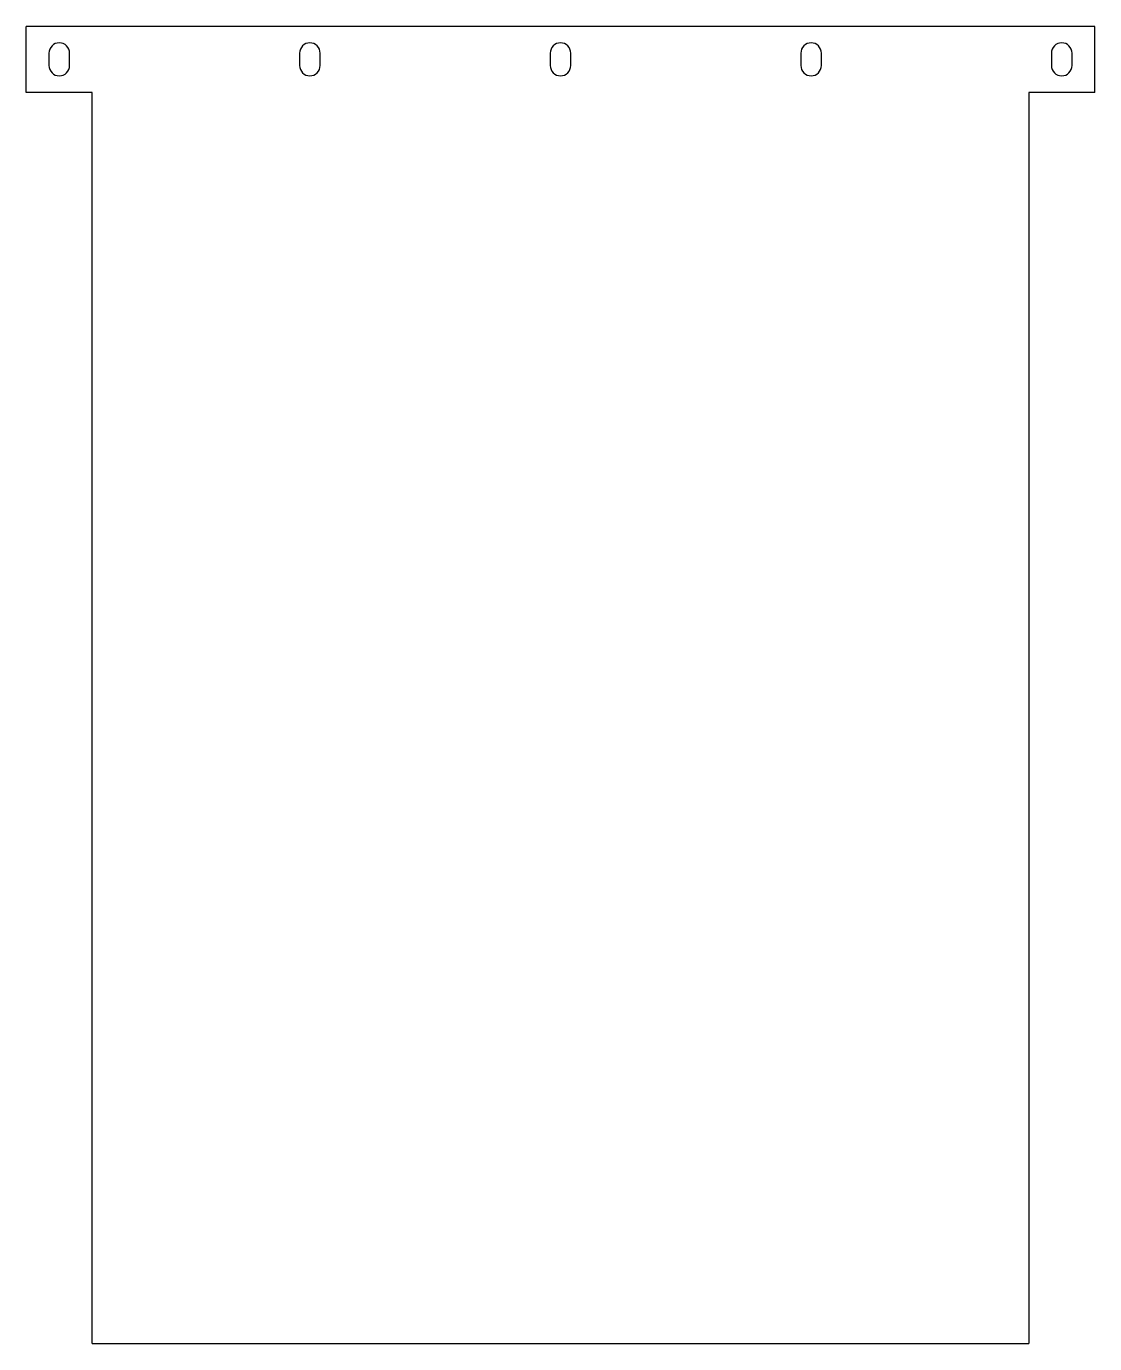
# Model space of a CAD drawing. Header units: inches. Extents: x 0 to 32.4, y -37.9 to 2.
import ezdxf

# ---------------------------------------------------------------- set-up
doc = ezdxf.new("R2010")
doc.units = ezdxf.units.IN
doc.header["$MEASUREMENT"] = 0

msp = doc.modelspace()

# ---------------------------------------------------------------- linework, layer by layer
at = {"color": 7, "linetype": 'Continuous', "lineweight": 25}
for p, q in [((0, 0), (0, 2)), ((32.4, 2), (0, 2)), ((32.4, 0), (32.4, 2)), ((0.6875, 1.1875), (0.6875, 0.8125)), ((1.3125, 0.8125), (1.3125, 1.1875)), ((8.2875, 1.1875), (8.2875, 0.8125)), ((8.9125, 0.8125), (8.9125, 1.1875)), ((15.8875, 1.1875), (15.8875, 0.8125)), ((16.5125, 0.8125), (16.5125, 1.1875)), ((23.4875, 1.1875), (23.4875, 0.8125)), ((24.1125, 0.8125), (24.1125, 1.1875)), ((31.0875, 1.1875), (31.0875, 0.8125)), ((31.7125, 0.8125), (31.7125, 1.1875)), ((2, 0), (0, 0)), ((2, -37.925), (2, 0)), ((32.4, 0), (30.4, 0)), ((30.4, 0), (30.4, -37.925)), ((2, -37.925), (30.4, -37.925))]:
    msp.add_line(p, q, dxfattribs=at)
for centre, start, end in [((1, 1.1875), 0, 180), ((8.6, 1.1875), 0, 180), ((16.2, 1.1875), 360, 180), ((23.8, 1.1875), 0, 180), ((31.4, 1.1875), 0, 180), ((1, 0.8125), 180, 0), ((8.6, 0.8125), 180, 0), ((16.2, 0.8125), 180, 0), ((23.8, 0.8125), 180, 0), ((31.4, 0.8125), 180, 0)]:
    msp.add_arc(centre, 0.3125, start, end, dxfattribs=at)

doc.saveas('drawing.dxf')
